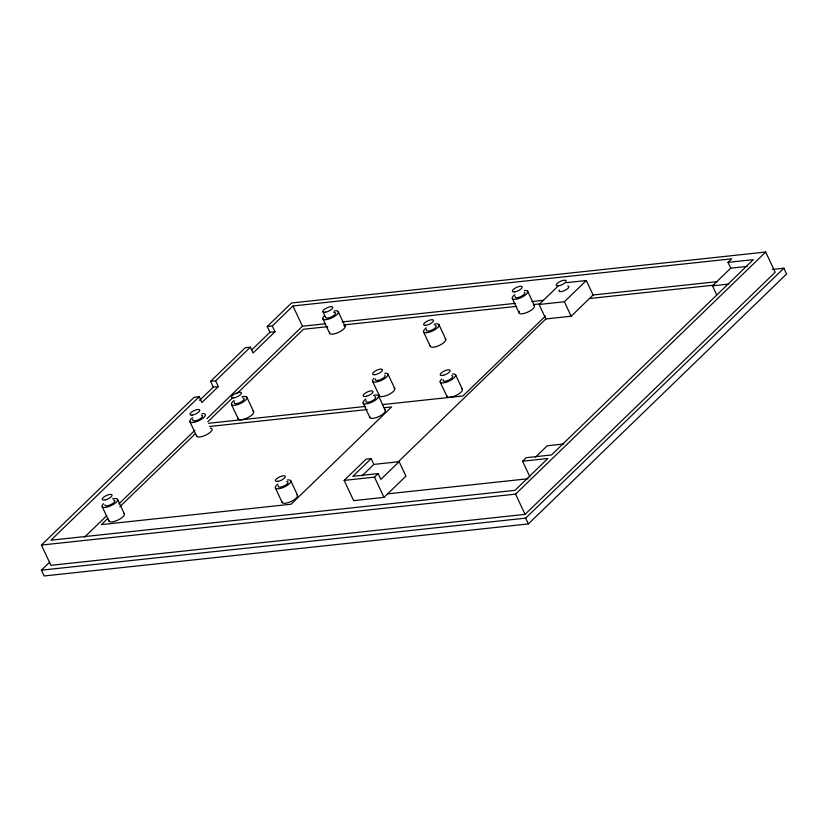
<?xml version="1.0" encoding="UTF-8"?>
<svg xmlns="http://www.w3.org/2000/svg" width="828" height="828" viewBox="0 0 828 828"><rect width="100%" height="100%" fill="white"/><g stroke="black" fill="none" stroke-linecap="round" stroke-linejoin="round"><path stroke-width="1.24" d="M267.237 326.511L291.549 302.986L765.693 252.033L775.174 272.277L525.066 514.364L50.922 565.327L41.431 545.072L194.125 397.274L199.186 396.736L201.897 402.522L218.344 386.604L215.632 380.818L250.356 347.201L253.068 352.987L275.01 331.759L272.298 325.973L267.237 326.511L269.949 332.297L275.01 331.759M199.579 400.41L213.282 387.142L210.571 381.356L245.305 347.739L250.356 347.201M199.186 396.736L50.953 540.208L514.975 490.342L547.877 458.495L522.582 461.217L529.961 476.969M272.298 325.973L292.946 305.977L731.683 258.833L728.029 262.362L730.741 268.148L712.463 285.846L716.634 294.747M251.671 349.996L269.949 332.297M772.327 269.442L783.888 268.2L786.6 273.985L528.367 523.927L44.112 575.967L41.4 570.181L49.763 562.098M84.539 537.134L106.791 515.596M118.849 503.931L194.88 430.332M206.938 418.668L302.437 326.232L325.507 323.748M107.847 518.359L101.389 524.61L291.073 504.221L391.603 406.921L383.913 407.749M119.832 506.757L195.46 433.561M207.838 421.773L231.964 398.423M236.601 393.931L303.4 329.275L327.816 326.646M344.148 480.395L366.09 459.167L371.141 458.619L373.852 464.404L399.148 461.693L405.927 476.152L383.985 497.38L353.639 500.65L344.148 480.395L374.504 477.135L378.158 473.595L380.87 479.381L399.148 461.693M371.141 458.619L352.863 476.307L378.158 473.595M361.971 475.903L373.852 464.404M397.336 462.697L545.859 318.946L539.09 304.476L557.368 286.788M545.517 316.027L462.945 395.95L382.267 404.623M539.09 304.476L564.375 301.754L586.307 280.526L593.086 294.996L716.913 281.686M545.859 318.946L571.154 316.224L593.086 294.996M522.582 461.217L526.235 457.677L551.531 454.955L753.314 259.65L728.029 262.362M535.343 457.273L547.225 445.774L563.671 444.005M41.431 545.072L515.575 494.119L765.693 252.033M41.4 570.181L525.656 518.142L783.888 268.2M566.073 282.7L586.307 280.526M730.741 268.148L747.177 266.388M342.171 321.957L515.233 303.358M531.897 301.568L543.437 300.336M344.52 324.855L516.682 306.35M533.387 304.559L539.804 303.866M589.433 298.535L714.533 285.091M712.463 285.846L728.899 284.076M210.571 381.356L215.632 380.818M213.282 387.142L218.344 386.604M208.521 423.294L365.634 406.413M209.608 426.482L367.249 409.539M387.649 493.85L528.067 478.75M564.375 301.754L571.154 316.224M527.643 291.166L534.422 305.635M512.366 298.618L519.146 313.077M438.975 324.721L445.743 339.19M515.575 494.119L525.066 514.364M525.656 518.142L528.367 523.927M455.597 374.836L462.366 389.305M423.563 331.935L430.343 346.404M440.185 382.05L446.965 396.519M387.97 374.07L394.749 388.539M372.579 381.304L379.359 395.774M378.51 395.856L385.289 410.326M338.341 311.846L345.121 326.304M322.91 311.628L325.621 317.414M363.109 403.07L369.888 417.54M322.796 318.656L329.575 333.125M374.504 477.135L383.985 497.38M292.946 305.977L302.437 326.232M290.711 480.644L297.48 495.113M246.858 397.223L253.637 411.682M275.455 488.127L282.224 502.586M231.509 404.53L238.278 418.999M189.912 421.721L196.681 436.19M117.566 499.398L124.345 513.857M102.165 506.612L108.934 521.071M567.77 285.971A5.444 1.873 -25.1 0 1 564.686 290.514A5.444 1.873 -25.1 0 1 559.231 289.976M434.048 324.234A8.508 2.919 -25.1 0 1 437.971 327.267A8.508 2.919 -25.1 0 1 426.172 332.794A8.508 2.919 -25.1 0 1 426.348 327.847M445.164 338.631A8.508 2.919 -25.1 0 1 439.285 345.442A8.508 2.919 -25.1 0 1 430.281 345.597M461.786 388.736A8.508 2.919 -25.1 0 1 455.907 395.556A8.508 2.919 -25.1 0 1 446.903 395.712M452.461 374.018A8.508 2.919 -25.1 0 1 454.21 377.765A8.508 2.919 -25.1 0 1 443.322 382.867A8.508 2.919 -25.1 0 1 441.572 379.12M451.746 375.612A5.413 1.863 -25.1 0 1 448.683 380.124A5.413 1.863 -25.1 0 1 443.249 379.586M394.159 387.98A8.508 2.919 -25.1 0 1 388.322 394.79A8.508 2.919 -25.1 0 1 379.286 394.966M384.813 373.273A8.508 2.919 -25.1 0 1 386.614 376.988A8.508 2.919 -25.1 0 1 375.736 382.112A8.508 2.919 -25.1 0 1 373.935 378.386M533.75 305.118A8.508 2.919 -25.1 0 1 527.353 312.301A8.508 2.919 -25.1 0 1 519.373 311.338M524.279 290.504A8.508 2.919 -25.1 0 1 526.132 294.395A8.508 2.919 -25.1 0 1 514.654 299.363A8.508 2.919 -25.1 0 1 514.809 294.602M435.124 325.497A5.413 1.863 -25.1 0 1 432.061 330.02A5.413 1.863 -25.1 0 1 426.627 329.482M202.094 413.669A8.508 2.919 -25.1 0 1 203.553 417.736A8.508 2.919 -25.1 0 1 192.065 422.559A8.508 2.919 -25.1 0 1 192.603 417.643M123.755 513.298A8.508 2.919 -25.1 0 1 117.876 520.119A8.508 2.919 -25.1 0 1 108.882 520.263M112.639 498.901A8.508 2.919 -25.1 0 1 116.883 501.561A8.508 2.919 -25.1 0 1 105.86 507.347A8.508 2.919 -25.1 0 1 103.541 503.683M210.364 428.097A8.508 2.919 -25.1 0 1 206.7 434.659A8.508 2.919 -25.1 0 1 196.609 435.393M384.709 409.767A8.508 2.919 -25.1 0 1 378.831 416.577A8.508 2.919 -25.1 0 1 369.826 416.732M373.594 395.37A8.508 2.919 -25.1 0 1 377.506 398.403A8.508 2.919 -25.1 0 1 365.707 403.929A8.508 2.919 -25.1 0 1 365.893 398.982M374.67 396.633A5.413 1.863 -25.1 0 1 371.606 401.156A5.413 1.863 -25.1 0 1 366.173 400.617M286.767 481.544A5.413 1.863 -25.1 0 1 284.118 485.953A5.413 1.863 -25.1 0 1 278.353 485.663M201.411 415.242A5.413 1.863 -25.1 0 1 198.441 419.744A5.413 1.863 -25.1 0 1 192.934 419.258M296.797 494.606A8.508 2.919 -25.1 0 1 291.487 501.313A8.508 2.919 -25.1 0 1 282.069 501.83M287.316 480.002A8.508 2.919 -25.1 0 1 289.231 483.862A8.508 2.919 -25.1 0 1 277.763 488.862A8.508 2.919 -25.1 0 1 277.846 484.121M113.715 500.164A5.413 1.863 -25.1 0 1 111.283 504.376A5.413 1.863 -25.1 0 1 104.918 504.78M524.445 292.191A5.413 1.863 -25.1 0 1 520.367 296.766A5.413 1.863 -25.1 0 1 515.285 296.155M241.828 396.809A8.508 2.919 -25.1 0 1 245.947 399.738A8.508 2.919 -25.1 0 1 234.189 405.337A8.508 2.919 -25.1 0 1 234.148 400.462M384.803 375.032A5.413 1.863 -25.1 0 1 380.435 379.648A5.413 1.863 -25.1 0 1 375.622 378.851M343.734 325.311A8.508 2.919 -25.1 0 1 339.035 332.152A8.508 2.919 -25.1 0 1 329.668 332.256M333.87 311.028A8.508 2.919 -25.1 0 1 337.327 314.123A8.508 2.919 -25.1 0 1 326.097 319.66A8.508 2.919 -25.1 0 1 324.597 315.603M333.767 312.404A5.413 1.863 -25.1 0 1 332.266 316.472A5.413 1.863 -25.1 0 1 325.673 316.865M253.016 411.143A8.508 2.919 -25.1 0 1 247.334 417.923A8.508 2.919 -25.1 0 1 238.185 418.202M242.977 398.04A5.413 1.863 -25.1 0 1 240.058 402.522A5.413 1.863 -25.1 0 1 234.51 402.066M558.258 285.867A5.444 1.873 -25.1 0 0 566.155 281.241A5.444 1.873 -25.1 0 0 559.148 281.996A5.444 1.873 -25.1 0 0 558.258 285.867M443.415 375.27A5.413 1.863 -25.1 0 0 450.08 370.364A5.413 1.863 -25.1 0 0 442.038 372.341A5.413 1.863 -25.1 0 0 443.415 375.27M425.644 325.363A5.413 1.863 -25.1 0 0 433.499 320.757A5.413 1.863 -25.1 0 0 426.524 321.512A5.413 1.863 -25.1 0 0 425.644 325.363M514.571 291.901A5.413 1.863 -25.1 0 0 522.251 287.223A5.413 1.863 -25.1 0 0 515.057 288.196A5.413 1.863 -25.1 0 0 514.571 291.901M277.67 481.389A5.413 1.863 -25.1 0 0 285.329 476.7A5.413 1.863 -25.1 0 0 278.104 477.704A5.413 1.863 -25.1 0 0 277.67 481.389M366.338 396.291A5.413 1.863 -25.1 0 0 373.004 391.385A5.413 1.863 -25.1 0 0 364.962 393.372A5.413 1.863 -25.1 0 0 366.338 396.291M192.024 415.107A5.413 1.863 -25.1 0 0 199.838 410.491A5.413 1.863 -25.1 0 0 192.8 411.299A5.413 1.863 -25.1 0 0 192.024 415.107M105.384 499.822A5.413 1.863 -25.1 0 0 112.059 494.916A5.413 1.863 -25.1 0 0 104.017 496.904A5.413 1.863 -25.1 0 0 105.384 499.822M374.67 374.722A5.413 1.863 -25.1 0 0 382.505 370.116A5.413 1.863 -25.1 0 0 375.508 370.882A5.413 1.863 -25.1 0 0 374.67 374.722M325.756 312.146A5.413 1.863 -25.1 0 0 332.804 307.291A5.413 1.863 -25.1 0 0 325.011 308.947A5.413 1.863 -25.1 0 0 325.756 312.146M233.631 397.895A5.413 1.863 -25.1 0 0 241.424 393.269A5.413 1.863 -25.1 0 0 234.355 394.097A5.413 1.863 -25.1 0 0 233.631 397.895"/></g></svg>
